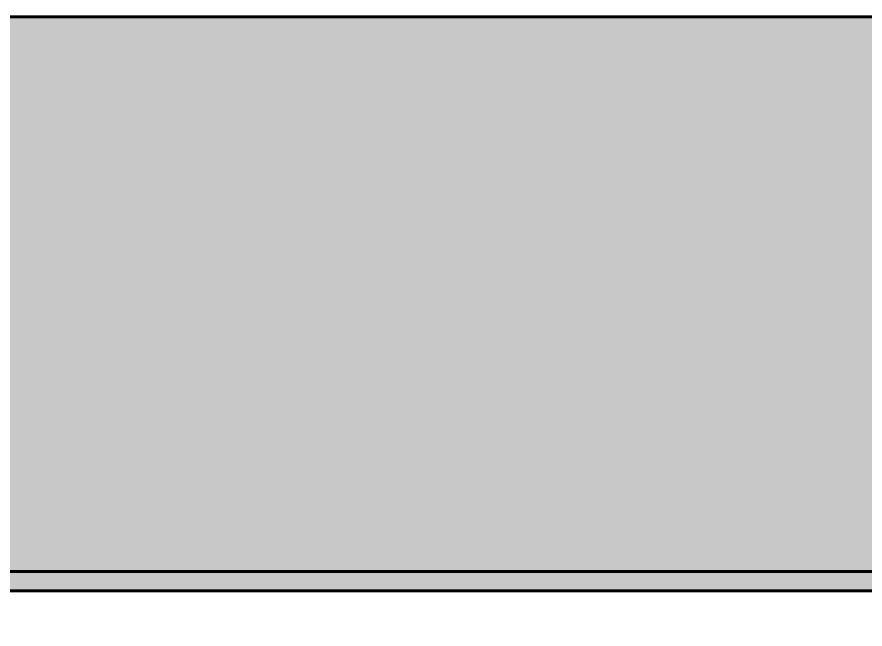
# Model space of a CAD drawing. Header units: inches. Extents: x -10318 to -7858, y -1627 to -453.
# Drawn here: x -8712.71 to -8701.63, y -568.61 to -560.61 of the extents above; entities that cross this region are included whole.
import ezdxf

# ---------------------------------------------------------------- set-up
doc = ezdxf.new("R2010")
doc.units = ezdxf.units.IN
doc.header["$MEASUREMENT"] = 0
for name, color, linetype, lineweight in [('A-WALL-PATT', 111, 'Continuous', 60), ('I-WALL', 2, 'Continuous', 18), ('S-FNDN', 32, 'Continuous', 18)]:
    doc.layers.add(name, color=color, linetype=linetype, lineweight=lineweight)

msp = doc.modelspace()

# ---------------------------------------------------------------- hatches: boundary and pattern name
at = {"layer": 'A-WALL-PATT', "lineweight": 9}
h = msp.add_hatch(dxfattribs=at)
h.set_pattern_fill('FP_16', color=256, style=0, pattern_type=2)
h.set_pattern_definition([(50, (950.84, 0), (18.362056, -1.606828), [1.92, -21.12]), (355, (950.84, 0), (-3.552257, 19.255874), [1.536, -16.896]), (100.451, (952.37, -0.134), (14.81021, 17.649286), [1.632, -17.949]), (46.184, (950.84, 5.12), (27.32125, -4.237615), [2.88, -31.68]), (96.636, (953.117, 4.767), (23.927535, 24.93717), [2.448, -26.924]), (351.184, (950.84, 5.12), (23.927645, 24.93743), [2.304, -25.344]), (21, (953.4, 3.84), (15.28081, -10.307465), [1.92, -21.12]), (326, (953.4, 3.84), (6.22856, 18.563735), [1.536, -16.896]), (71.451, (954.673, 2.981), (21.509846, 8.25628), [1.632, -17.949]), (37.5, (950.8396, 0), (0.3110953, 8.5225365), [0.8448, -15.846, 0.8448, -16.307, -16.96]), (37.5, (950.8396, 0), (0.3110953, 8.5225365), [-33.843, 0.8448, -16.115]), (7.5, (950.84, 0), (6.7346365, 10.097431), [0.8448, -8.934, 0.8448, -15.462, -6.464]), (7.5, (950.84, 0), (6.7346365, 10.097431), [-26.086, 0.8448, -5.619]), (327.5, (945.1306, 0), (13.6661073, -0.5771864), [0.8448, -5.555, 0.8448, -19.123, -26.496]), (327.5, (945.1306, 0), (13.6661073, -0.5771864), [-26.368, 0.8448, -25.651]), (317.5, (942.57, 0), (14.929853, 2.562859), [0.8448, -7.475, 0.8448, -12.416, -18.816]), (317.5, (942.57, 0), (14.929853, 2.562859), [-21.581, 0.8448, -17.971])])
h.paths.add_polyline_path([(-7873.5575, -568.6107), (-7873.5575, -560.6107), (-8889.43, -560.6107), (-8889.43, -568.1107), (-8544.9166, -568.1107), (-8544.9166, -568.6107), (-7876.053, -568.6107)])

# ---------------------------------------------------------------- linework, layer by layer
at = {"layer": 'I-WALL', "lineweight": 60}
msp.add_line((-8544.9166, -567.8607), (-8889.43, -567.8607), dxfattribs=at)
at = {"layer": 'S-FNDN', "lineweight": 60}
for p, q in [((-7873.5575, -560.6107), (-8897.43, -560.6107)), ((-8889.43, -568.1107), (-8544.9166, -568.1107))]:
    msp.add_line(p, q, dxfattribs=at)

doc.saveas('drawing.dxf')
